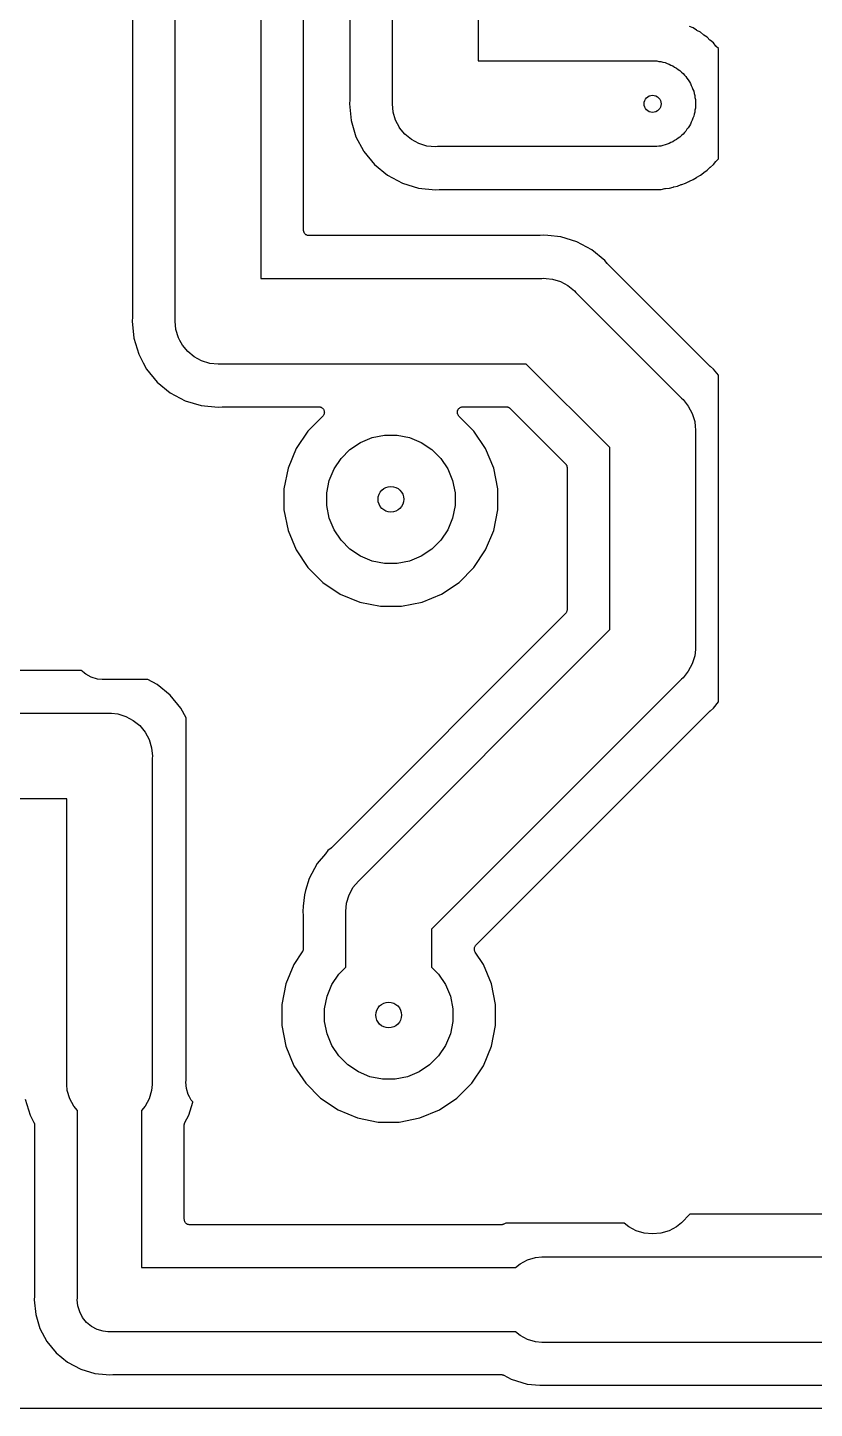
# Model space of a CAD drawing. Extents: x 74 to 216, y -130 to -38.
# Drawn here: x 92.07 to 110.46, y -129.54 to -97.28 of the extents above; entities that cross this region are included whole.
import ezdxf

# ---------------------------------------------------------------- set-up
doc = ezdxf.new("R2010")
doc.units = 0
doc.layers.add('BLACK', color=7, linetype='CONTINUOUS')

msp = doc.modelspace()

# ---------------------------------------------------------------- linework, layer by layer
at = {"layer": 'BLACK', "linetype": 'CONTINUOUS'}
for p, q in [((100.6, -99.0109), (100.6, -92.5613)), ((102.6, -92.5613), (102.6, -98.06)), ((99.6, -92.9852), (99.6, -98.9555)), ((97.52, -94.0291), (97.52, -103.14)), ((98.52, -102.013), (98.52, -94.0845)), ((95.52, -104.091), (95.52, -94.3942)), ((94.52, -94.861), (94.52, -104.036)), ((107.627, -97.2876), (107.542, -97.2522)), ((107.704, -97.339), (107.627, -97.2876)), ((107.709, -97.3415), (107.704, -97.339)), ((107.713, -97.3446), (107.709, -97.3415)), ((107.715, -97.3454), (107.713, -97.3446)), ((107.797, -97.389), (107.715, -97.3454)), ((107.868, -97.4477), (107.797, -97.389)), ((107.872, -97.4507), (107.868, -97.4477)), ((107.877, -97.4541), (107.872, -97.4507)), ((107.878, -97.4551), (107.877, -97.4541)), ((107.955, -97.5065), (107.878, -97.4551)), ((108.02, -97.5719), (107.955, -97.5065)), ((108.024, -97.5753), (108.02, -97.5719)), ((108.028, -97.5791), (108.024, -97.5753)), ((108.03, -97.5803), (108.028, -97.5791)), ((108.101, -97.6389), (108.03, -97.5803)), ((108.16, -97.7104), (108.101, -97.6389)), ((108.164, -97.7142), (108.16, -97.7104)), ((108.167, -97.7184), (108.164, -97.7142)), ((108.168, -97.7197), (108.167, -97.7184)), ((108.22, -97.7716), (108.168, -97.7197)), ((102.6, -98.06), (106.778, -98.06)), ((106.778, -98.06), (106.827, -98.0696)), ((106.827, -98.0696), (106.876, -98.0745)), ((108.22, -100.348), (108.22, -97.7716)), ((106.876, -98.0745), (106.923, -98.0888)), ((106.923, -98.0888), (106.972, -98.0984)), ((106.972, -98.0984), (107.017, -98.1173)), ((107.017, -98.1173), (107.065, -98.1317)), ((107.065, -98.1317), (107.108, -98.1549)), ((107.108, -98.1549), (107.154, -98.1738)), ((107.154, -98.1738), (107.195, -98.2012)), ((107.195, -98.2012), (107.238, -98.2245)), ((107.238, -98.2245), (107.276, -98.2558)), ((107.276, -98.2558), (107.317, -98.2832)), ((107.317, -98.2832), (107.352, -98.3182)), ((107.352, -98.3182), (107.391, -98.3495)), ((107.391, -98.3495), (107.422, -98.3876)), ((107.422, -98.3876), (107.457, -98.4225)), ((107.457, -98.4225), (107.484, -98.4636)), ((107.484, -98.4636), (107.515, -98.5017)), ((107.515, -98.5017), (107.539, -98.5453)), ((107.539, -98.5453), (107.566, -98.5863)), ((107.566, -98.5863), (107.585, -98.6319)), ((107.585, -98.6319), (107.608, -98.6755)), ((107.608, -98.6755), (107.623, -98.7227)), ((99.5994, -98.968), (99.5903, -99.06)), ((99.6, -98.9573), (99.5994, -98.9626)), ((99.5994, -98.9626), (99.5994, -98.968)), ((99.6, -98.9555), (99.6, -98.9573)), ((100.595, -99.06), (100.6, -99.0109)), ((107.623, -98.7227), (107.642, -98.7683)), ((107.642, -98.7683), (107.651, -98.8167)), ((107.651, -98.8167), (107.666, -98.864)), ((107.666, -98.864), (107.67, -98.9131)), ((107.67, -98.9131), (107.68, -98.9615)), ((107.68, -98.9615), (107.68, -99.0109)), ((107.68, -99.0109), (107.685, -99.06)), ((99.5903, -99.06), (99.6289, -99.4521)), ((100.614, -99.256), (100.595, -99.06)), ((100.672, -99.4445), (100.614, -99.256)), ((107.642, -99.3517), (107.623, -99.3973)), ((107.651, -99.3033), (107.642, -99.3517)), ((107.666, -99.256), (107.651, -99.3033)), ((107.67, -99.2069), (107.666, -99.256)), ((107.68, -99.1585), (107.67, -99.2069)), ((107.685, -99.06), (107.68, -99.1091)), ((107.68, -99.1091), (107.68, -99.1585)), ((99.6289, -99.4521), (99.7433, -99.8291)), ((100.762, -99.6143), (100.672, -99.4445)), ((100.765, -99.6183), (100.762, -99.6143)), ((100.889, -99.7705), (100.765, -99.6183)), ((107.484, -99.6564), (107.457, -99.6975)), ((107.515, -99.6183), (107.484, -99.6564)), ((107.539, -99.5747), (107.515, -99.6183)), ((107.566, -99.5337), (107.539, -99.5747)), ((107.585, -99.4881), (107.566, -99.5337)), ((107.608, -99.4445), (107.585, -99.4881)), ((107.623, -99.3973), (107.608, -99.4445)), ((99.7433, -99.8291), (99.9178, -100.156)), ((101.042, -99.8955), (100.889, -99.7705)), ((101.215, -99.9883), (101.042, -99.8955)), ((101.404, -100.046), (101.215, -99.9883)), ((107.017, -100.003), (106.972, -100.022)), ((107.065, -99.9883), (107.017, -100.003)), ((107.108, -99.9651), (107.065, -99.9883)), ((107.154, -99.9462), (107.108, -99.9651)), ((107.195, -99.9188), (107.154, -99.9462)), ((107.238, -99.8955), (107.195, -99.9188)), ((107.276, -99.8642), (107.238, -99.8955)), ((107.317, -99.8368), (107.276, -99.8642)), ((107.352, -99.8018), (107.317, -99.8368)), ((107.391, -99.7705), (107.352, -99.8018)), ((107.422, -99.7324), (107.391, -99.7705)), ((107.457, -99.6975), (107.422, -99.7324)), ((99.9178, -100.156), (99.9178, -100.156)), ((99.9178, -100.156), (99.929, -100.177)), ((99.929, -100.177), (100.179, -100.481)), ((101.6, -100.065), (101.404, -100.046)), ((101.649, -100.06), (101.6, -100.065)), ((106.778, -100.06), (101.649, -100.06)), ((106.827, -100.05), (106.778, -100.06)), ((106.876, -100.046), (106.827, -100.05)), ((106.923, -100.031), (106.876, -100.046)), ((106.972, -100.022), (106.923, -100.031)), ((100.179, -100.481), (100.483, -100.731)), ((107.878, -100.665), (107.955, -100.614)), ((107.955, -100.614), (108.02, -100.548)), ((108.02, -100.548), (108.022, -100.547)), ((108.022, -100.547), (108.026, -100.544)), ((108.026, -100.544), (108.03, -100.54)), ((108.03, -100.54), (108.101, -100.481)), ((108.101, -100.481), (108.16, -100.41)), ((108.16, -100.41), (108.161, -100.408)), ((108.161, -100.408), (108.165, -100.404)), ((108.165, -100.404), (108.168, -100.4)), ((108.168, -100.4), (108.22, -100.348)), ((100.483, -100.731), (100.831, -100.917)), ((100.831, -100.917), (101.208, -101.031)), ((107.263, -100.983), (107.349, -100.948)), ((107.349, -100.948), (107.35, -100.947)), ((107.35, -100.947), (107.356, -100.946)), ((107.356, -100.946), (107.361, -100.944)), ((107.361, -100.944), (107.449, -100.917)), ((107.449, -100.917), (107.531, -100.873)), ((107.531, -100.873), (107.532, -100.872)), ((107.532, -100.872), (107.537, -100.87)), ((107.537, -100.87), (107.542, -100.868)), ((107.542, -100.868), (107.627, -100.832)), ((107.627, -100.832), (107.704, -100.781)), ((107.704, -100.781), (107.706, -100.78)), ((107.706, -100.78), (107.711, -100.778)), ((107.711, -100.778), (107.715, -100.775)), ((107.715, -100.775), (107.797, -100.731)), ((107.797, -100.731), (107.868, -100.672)), ((107.868, -100.672), (107.869, -100.671)), ((107.869, -100.671), (107.874, -100.668)), ((107.874, -100.668), (107.878, -100.665)), ((101.208, -101.031), (101.6, -101.07)), ((101.6, -101.07), (101.692, -101.061)), ((101.692, -101.061), (101.694, -101.06)), ((101.694, -101.06), (101.699, -101.061)), ((101.699, -101.061), (101.704, -101.06)), ((101.704, -101.06), (106.877, -101.06)), ((106.877, -101.06), (106.968, -101.042)), ((106.968, -101.042), (106.969, -101.042)), ((106.969, -101.042), (106.975, -101.041)), ((106.975, -101.041), (106.98, -101.04)), ((106.98, -101.04), (107.072, -101.031)), ((107.072, -101.031), (107.161, -101.004)), ((107.161, -101.004), (107.162, -101.004)), ((107.162, -101.004), (107.168, -101.003)), ((107.168, -101.003), (107.173, -101.001)), ((107.173, -101.001), (107.263, -100.983)), ((98.5212, -102.025), (98.52, -102.013)), ((98.5222, -102.037), (98.5212, -102.025)), ((98.5224, -102.037), (98.5222, -102.037)), ((98.5224, -102.038), (98.5224, -102.037)), ((98.5259, -102.049), (98.5224, -102.038)), ((98.5292, -102.061), (98.5259, -102.049)), ((98.5295, -102.061), (98.5292, -102.061)), ((98.5296, -102.061), (98.5295, -102.061)), ((98.5352, -102.072), (98.5296, -102.061)), ((98.5407, -102.083), (98.5352, -102.072)), ((98.541, -102.083), (98.5407, -102.083)), ((98.5412, -102.083), (98.541, -102.083)), ((98.5488, -102.093), (98.5412, -102.083)), ((98.5563, -102.102), (98.5488, -102.093)), ((98.5566, -102.102), (98.5563, -102.102)), ((98.5569, -102.102), (98.5566, -102.102)), ((98.5661, -102.11), (98.5569, -102.102)), ((98.5752, -102.118), (98.5661, -102.11)), ((98.5756, -102.118), (98.5752, -102.118)), ((98.576, -102.118), (98.5756, -102.118)), ((98.5865, -102.124), (98.576, -102.118)), ((98.597, -102.13), (98.5865, -102.124)), ((98.5974, -102.13), (98.597, -102.13)), ((98.5978, -102.13), (98.5974, -102.13)), ((98.6092, -102.134), (98.5978, -102.13)), ((98.6206, -102.137), (98.6092, -102.134)), ((98.621, -102.137), (98.6206, -102.137)), ((98.6215, -102.137), (98.621, -102.137)), ((98.6333, -102.139), (98.6215, -102.137)), ((98.6452, -102.14), (98.6333, -102.139)), ((98.6461, -102.14), (98.6452, -102.14)), ((98.647, -102.14), (98.6461, -102.14)), ((98.6461, -102.14), (98.6461, -102.14)), ((98.6461, -102.14), (98.6461, -102.14)), ((104.036, -102.14), (98.647, -102.14)), ((104.041, -102.139), (104.036, -102.14)), ((104.046, -102.14), (104.041, -102.139)), ((104.048, -102.139), (104.046, -102.14)), ((104.14, -102.13), (104.048, -102.139)), ((104.232, -102.139), (104.14, -102.13)), ((104.532, -102.169), (104.232, -102.139)), ((104.232, -102.139), (104.232, -102.139)), ((104.909, -102.283), (104.532, -102.169)), ((105.257, -102.469), (104.909, -102.283)), ((105.561, -102.719), (105.257, -102.469)), ((105.62, -102.79), (105.561, -102.719)), ((105.624, -102.794), (105.62, -102.79)), ((105.627, -102.798), (105.624, -102.794)), ((105.628, -102.8), (105.627, -102.798)), ((108.02, -105.192), (105.628, -102.8)), ((97.52, -103.14), (104.091, -103.14)), ((104.091, -103.14), (104.14, -103.135)), ((104.14, -103.135), (104.189, -103.14)), ((104.189, -103.14), (104.336, -103.154)), ((104.336, -103.154), (104.525, -103.212)), ((104.525, -103.212), (104.698, -103.305)), ((104.698, -103.305), (104.851, -103.429)), ((104.851, -103.429), (104.882, -103.468)), ((104.882, -103.468), (107.352, -105.938)), ((94.5194, -104.048), (94.5103, -104.14)), ((94.5103, -104.14), (94.5489, -104.532)), ((94.52, -104.037), (94.5194, -104.043)), ((94.5194, -104.043), (94.5194, -104.048)), ((94.52, -104.036), (94.52, -104.037)), ((95.5152, -104.14), (95.52, -104.091)), ((95.5345, -104.336), (95.5152, -104.14)), ((95.5917, -104.525), (95.5345, -104.336)), ((94.5489, -104.532), (94.6633, -104.909)), ((95.6278, -104.592), (95.5917, -104.525)), ((95.6845, -104.698), (95.6278, -104.592)), ((95.8095, -104.851), (95.6845, -104.698)), ((94.6633, -104.909), (94.7701, -105.109)), ((94.7701, -105.109), (94.849, -105.257)), ((95.9617, -104.975), (95.8095, -104.851)), ((96.1355, -105.068), (95.9617, -104.975)), ((96.324, -105.126), (96.1355, -105.068)), ((96.52, -105.145), (96.324, -105.126)), ((96.5691, -105.14), (96.52, -105.145)), ((103.726, -105.14), (96.5691, -105.14)), ((105.68, -107.094), (103.726, -105.14)), ((94.849, -105.257), (95.0989, -105.561)), ((108.024, -105.195), (108.02, -105.192)), ((108.028, -105.199), (108.024, -105.195)), ((108.03, -105.2), (108.028, -105.199)), ((108.101, -105.259), (108.03, -105.2)), ((108.22, -105.404), (108.101, -105.259)), ((108.22, -113.036), (108.22, -105.404)), ((95.0989, -105.561), (95.4035, -105.811)), ((95.4035, -105.811), (95.7509, -105.997)), ((95.7509, -105.997), (96.1279, -106.111)), ((96.1279, -106.111), (96.52, -106.15)), ((107.352, -105.938), (107.391, -105.969)), ((107.391, -105.969), (107.515, -106.122)), ((107.515, -106.122), (107.608, -106.295)), ((96.52, -106.15), (96.612, -106.141)), ((96.612, -106.141), (96.6138, -106.14)), ((96.6138, -106.14), (96.6192, -106.141)), ((96.6192, -106.141), (96.6245, -106.14)), ((96.6245, -106.14), (98.8779, -106.14)), ((98.9677, -106.357), (98.6181, -106.706)), ((98.8779, -106.14), (98.8792, -106.14)), ((98.8792, -106.14), (98.8792, -106.14)), ((98.8792, -106.14), (98.8792, -106.14)), ((98.8792, -106.14), (98.8796, -106.14)), ((98.8796, -106.14), (98.8918, -106.141)), ((98.8918, -106.141), (98.9038, -106.143)), ((98.9038, -106.143), (98.904, -106.143)), ((98.904, -106.143), (98.9043, -106.143)), ((98.9043, -106.143), (98.9159, -106.146)), ((98.9159, -106.146), (98.9275, -106.15)), ((98.9275, -106.15), (98.9277, -106.15)), ((98.9277, -106.15), (98.9279, -106.15)), ((98.9279, -106.15), (98.9385, -106.156)), ((98.9385, -106.156), (98.9492, -106.162)), ((98.9492, -106.162), (98.9494, -106.162)), ((98.9494, -106.162), (98.9496, -106.162)), ((98.9496, -106.162), (98.9589, -106.17)), ((98.9589, -106.17), (98.9683, -106.178)), ((98.9754, -106.347), (98.9677, -106.357)), ((98.9683, -106.178), (98.9684, -106.178)), ((98.9684, -106.178), (98.9686, -106.178)), ((98.9686, -106.178), (98.9762, -106.188)), ((98.9831, -106.338), (98.9754, -106.347)), ((98.9762, -106.188), (98.9839, -106.197)), ((98.9833, -106.338), (98.9831, -106.338)), ((98.9834, -106.338), (98.9833, -106.338)), ((98.9891, -106.327), (98.9834, -106.338)), ((98.9839, -106.197), (98.984, -106.197)), ((98.984, -106.197), (98.9841, -106.197)), ((98.9841, -106.197), (98.9897, -106.208)), ((98.9949, -106.316), (98.9891, -106.327)), ((98.9897, -106.208), (98.9954, -106.219)), ((98.995, -106.316), (98.9949, -106.316)), ((98.9951, -106.316), (98.995, -106.316)), ((98.9987, -106.304), (98.9951, -106.316)), ((98.9954, -106.219), (98.9955, -106.219)), ((98.9955, -106.219), (98.9956, -106.219)), ((98.9956, -106.219), (98.999, -106.231)), ((99.0023, -106.293), (98.9987, -106.304)), ((98.999, -106.231), (99.0025, -106.243)), ((99.0024, -106.292), (99.0023, -106.292)), ((99.0023, -106.292), (99.0023, -106.293)), ((99.0036, -106.28), (99.0024, -106.292)), ((99.0025, -106.243), (99.0025, -106.243)), ((99.0025, -106.243), (99.0026, -106.243)), ((99.0026, -106.243), (99.0037, -106.255)), ((99.0049, -106.268), (99.0036, -106.28)), ((99.0037, -106.255), (99.0049, -106.267)), ((99.0049, -106.267), (99.0048, -106.268)), ((99.0048, -106.268), (99.0049, -106.268)), ((102.115, -106.266), (102.116, -106.254)), ((102.116, -106.278), (102.115, -106.266)), ((102.115, -106.266), (102.115, -106.266)), ((102.115, -106.266), (102.115, -106.266)), ((102.116, -106.254), (102.118, -106.241)), ((102.117, -106.29), (102.116, -106.278)), ((102.117, -106.291), (102.117, -106.29)), ((102.121, -106.302), (102.117, -106.291)), ((102.117, -106.291), (102.117, -106.291)), ((102.118, -106.241), (102.121, -106.229)), ((102.118, -106.241), (102.118, -106.241)), ((102.118, -106.241), (102.118, -106.241)), ((102.121, -106.229), (102.125, -106.218)), ((102.124, -106.314), (102.121, -106.302)), ((102.124, -106.315), (102.124, -106.314)), ((102.124, -106.314), (102.124, -106.314)), ((102.13, -106.325), (102.124, -106.315)), ((102.125, -106.217), (102.131, -106.207)), ((102.125, -106.218), (102.125, -106.217)), ((102.125, -106.218), (102.125, -106.218)), ((102.136, -106.336), (102.13, -106.325)), ((102.131, -106.207), (102.137, -106.196)), ((102.136, -106.337), (102.136, -106.336)), ((102.136, -106.336), (102.136, -106.336)), ((102.143, -106.346), (102.136, -106.337)), ((102.137, -106.196), (102.145, -106.186)), ((102.137, -106.196), (102.137, -106.196)), ((102.137, -106.196), (102.137, -106.196)), ((102.151, -106.356), (102.143, -106.346)), ((102.145, -106.186), (102.153, -106.177)), ((102.152, -106.357), (102.151, -106.356)), ((102.151, -106.356), (102.151, -106.356)), ((102.151, -106.356), (102.151, -106.356)), ((102.151, -106.356), (102.151, -106.356)), ((102.502, -106.706), (102.152, -106.357)), ((102.153, -106.177), (102.162, -106.169)), ((102.153, -106.177), (102.153, -106.177)), ((102.153, -106.177), (102.153, -106.177)), ((102.162, -106.169), (102.172, -106.161)), ((102.172, -106.161), (102.183, -106.155)), ((102.172, -106.161), (102.172, -106.161)), ((102.172, -106.161), (102.172, -106.161)), ((102.183, -106.155), (102.194, -106.15)), ((102.194, -106.149), (102.206, -106.146)), ((102.194, -106.15), (102.194, -106.149)), ((102.194, -106.15), (102.194, -106.15)), ((102.206, -106.146), (102.217, -106.142)), ((102.217, -106.142), (102.218, -106.142)), ((102.218, -106.142), (102.23, -106.141)), ((102.218, -106.142), (102.218, -106.142)), ((102.23, -106.141), (102.242, -106.14)), ((102.242, -106.14), (103.259, -106.14)), ((103.259, -106.14), (103.259, -106.14)), ((103.259, -106.14), (103.259, -106.14)), ((103.259, -106.14), (103.259, -106.14)), ((103.259, -106.14), (103.261, -106.14)), ((103.261, -106.14), (103.272, -106.141)), ((103.272, -106.141), (103.284, -106.143)), ((103.284, -106.143), (103.285, -106.143)), ((103.285, -106.143), (103.285, -106.143)), ((103.285, -106.143), (103.297, -106.146)), ((103.297, -106.146), (103.308, -106.15)), ((103.308, -106.15), (103.308, -106.15)), ((103.308, -106.15), (103.309, -106.15)), ((103.309, -106.15), (103.319, -106.156)), ((103.319, -106.156), (103.33, -106.161)), ((103.33, -106.161), (103.33, -106.162)), ((103.33, -106.162), (103.331, -106.162)), ((103.331, -106.162), (103.34, -106.17)), ((103.34, -106.17), (103.349, -106.177)), ((103.349, -106.177), (104.643, -107.471)), ((107.608, -106.295), (107.666, -106.484)), ((98.6181, -106.706), (98.3445, -107.116)), ((102.775, -107.116), (102.502, -106.706)), ((107.666, -106.484), (107.677, -106.598)), ((107.677, -106.598), (107.685, -106.68)), ((107.685, -106.68), (107.68, -106.729)), ((107.68, -106.729), (107.68, -111.711)), ((99.6038, -107.135), (99.8495, -106.971)), ((99.8495, -106.971), (100.122, -106.858)), ((100.122, -106.858), (100.412, -106.8)), ((100.412, -106.8), (100.708, -106.8)), ((100.708, -106.8), (100.998, -106.858)), ((100.998, -106.858), (101.271, -106.971)), ((101.271, -106.971), (101.516, -107.135)), ((105.68, -111.346), (105.68, -107.094)), ((98.3445, -107.116), (98.1561, -107.571)), ((99.2307, -107.589), (99.3949, -107.344)), ((99.3949, -107.344), (99.6038, -107.135)), ((101.516, -107.135), (101.725, -107.344)), ((101.725, -107.344), (101.889, -107.589)), ((102.964, -107.571), (102.775, -107.116)), ((98.1561, -107.571), (98.06, -108.054)), ((99.1176, -107.862), (99.2307, -107.589)), ((101.889, -107.589), (102.002, -107.862)), ((103.06, -108.054), (102.964, -107.571)), ((104.643, -107.471), (104.643, -107.472)), ((104.643, -107.472), (104.643, -107.472)), ((104.643, -107.472), (104.643, -107.472)), ((104.643, -107.472), (104.644, -107.472)), ((104.644, -107.472), (104.651, -107.482)), ((104.651, -107.482), (104.659, -107.491)), ((104.659, -107.491), (104.659, -107.491)), ((104.659, -107.491), (104.66, -107.492)), ((104.66, -107.492), (104.665, -107.502)), ((104.665, -107.502), (104.67, -107.513)), ((104.67, -107.513), (104.671, -107.513)), ((104.671, -107.513), (104.671, -107.514)), ((104.671, -107.514), (104.674, -107.525)), ((104.674, -107.525), (104.678, -107.536)), ((104.678, -107.536), (104.678, -107.537)), ((104.678, -107.537), (104.678, -107.538)), ((104.678, -107.538), (104.679, -107.549)), ((104.679, -107.549), (104.68, -107.561)), ((104.68, -107.561), (104.68, -110.879)), ((98.06, -108.054), (98.06, -108.546)), ((99.06, -108.152), (99.1176, -107.862)), ((102.002, -107.862), (102.06, -108.152)), ((103.06, -108.546), (103.06, -108.054)), ((99.06, -108.448), (99.06, -108.152)), ((102.06, -108.152), (102.06, -108.448)), ((98.06, -108.546), (98.1561, -109.029)), ((99.1176, -108.738), (99.06, -108.448)), ((102.06, -108.448), (102.002, -108.738)), ((102.964, -109.029), (103.06, -108.546)), ((98.1561, -109.029), (98.3445, -109.484)), ((99.2307, -109.011), (99.1176, -108.738)), ((99.3949, -109.256), (99.2307, -109.011)), ((101.889, -109.011), (101.725, -109.256)), ((102.002, -108.738), (101.889, -109.011)), ((102.775, -109.484), (102.964, -109.029)), ((99.6038, -109.465), (99.3949, -109.256)), ((101.725, -109.256), (101.516, -109.465)), ((98.3445, -109.484), (98.6181, -109.894)), ((99.8495, -109.629), (99.6038, -109.465)), ((100.122, -109.742), (99.8495, -109.629)), ((101.271, -109.629), (100.998, -109.742)), ((101.516, -109.465), (101.271, -109.629)), ((102.502, -109.894), (102.775, -109.484)), ((98.6181, -109.894), (98.9663, -110.242)), ((100.412, -109.8), (100.122, -109.742)), ((100.708, -109.8), (100.412, -109.8)), ((100.998, -109.742), (100.708, -109.8)), ((102.154, -110.242), (102.502, -109.894)), ((98.9663, -110.242), (99.3758, -110.515)), ((101.744, -110.515), (102.154, -110.242)), ((99.3758, -110.515), (99.8308, -110.704)), ((101.289, -110.704), (101.744, -110.515)), ((104.643, -110.969), (99.1697, -116.442)), ((99.8308, -110.704), (100.314, -110.8)), ((100.314, -110.8), (100.806, -110.8)), ((100.806, -110.8), (101.289, -110.704)), ((104.65, -110.96), (104.643, -110.969)), ((104.658, -110.951), (104.65, -110.96)), ((104.659, -110.95), (104.658, -110.95)), ((104.658, -110.95), (104.658, -110.951)), ((104.664, -110.939), (104.659, -110.95)), ((104.67, -110.929), (104.664, -110.939)), ((104.674, -110.917), (104.67, -110.928)), ((104.67, -110.928), (104.67, -110.928)), ((104.67, -110.928), (104.67, -110.929)), ((104.677, -110.905), (104.674, -110.917)), ((104.679, -110.892), (104.677, -110.904)), ((104.677, -110.904), (104.677, -110.905)), ((104.677, -110.905), (104.677, -110.905)), ((104.68, -110.881), (104.679, -110.892)), ((104.68, -110.879), (104.68, -110.879)), ((104.68, -110.879), (104.68, -110.879)), ((104.68, -110.879), (104.68, -110.879)), ((104.68, -110.879), (104.68, -110.881)), ((99.8376, -117.188), (105.68, -111.346)), ((107.68, -111.809), (107.666, -111.956)), ((107.68, -111.711), (107.685, -111.76)), ((107.685, -111.76), (107.68, -111.809)), ((107.68, -111.809), (107.68, -111.809)), ((107.608, -112.145), (107.515, -112.318)), ((107.666, -111.956), (107.608, -112.145)), ((93.3199, -112.3), (87.9052, -112.3)), ((93.3399, -112.316), (93.3199, -112.3)), ((93.3985, -112.364), (93.3399, -112.316)), ((93.3399, -112.316), (93.3399, -112.316)), ((93.4255, -112.387), (93.3985, -112.364)), ((93.5558, -112.456), (93.4255, -112.387)), ((93.6972, -112.499), (93.5558, -112.456)), ((93.8073, -112.51), (93.6972, -112.499)), ((93.8442, -112.514), (93.8073, -112.51)), ((93.8073, -112.51), (93.8073, -112.51)), ((93.881, -112.51), (93.8442, -112.514)), ((94.8739, -112.51), (93.881, -112.51)), ((95.0965, -112.629), (94.8739, -112.51)), ((107.352, -112.502), (101.51, -118.344)), ((107.391, -112.471), (107.352, -112.502)), ((107.515, -112.318), (107.391, -112.471)), ((95.4011, -112.879), (95.0965, -112.629)), ((95.651, -113.183), (95.4011, -112.879)), ((95.77, -113.406), (95.651, -113.183)), ((108.03, -113.24), (108.101, -113.181)), ((108.101, -113.181), (108.22, -113.036)), ((87.4813, -113.3), (93.9309, -113.3)), ((93.9309, -113.3), (93.98, -113.295)), ((93.98, -113.295), (94.0291, -113.3)), ((94.0291, -113.3), (94.176, -113.314)), ((94.176, -113.314), (94.3645, -113.372)), ((94.3645, -113.372), (94.5383, -113.465)), ((94.5383, -113.465), (94.6905, -113.589)), ((95.77, -121.883), (95.77, -113.406)), ((102.55, -118.719), (108.02, -113.248)), ((108.02, -113.248), (108.022, -113.247)), ((108.022, -113.247), (108.026, -113.244)), ((108.026, -113.244), (108.03, -113.24)), ((94.6905, -113.589), (94.8155, -113.742)), ((94.8155, -113.742), (94.9083, -113.915)), ((94.9083, -113.915), (94.9655, -114.104)), ((94.9655, -114.104), (94.9848, -114.3)), ((94.9848, -114.3), (94.98, -114.349)), ((94.98, -114.349), (94.98, -121.969)), ((92.98, -115.3), (87.4813, -115.3)), ((92.98, -121.969), (92.98, -115.3)), ((99.1604, -116.45), (99.0889, -116.509)), ((99.1642, -116.446), (99.1604, -116.45)), ((99.1684, -116.443), (99.1642, -116.446)), ((99.1697, -116.442), (99.1684, -116.443)), ((99.0303, -116.58), (98.839, -116.813)), ((99.0889, -116.509), (99.0303, -116.58)), ((98.839, -116.813), (98.6533, -117.161)), ((98.6533, -117.161), (98.5676, -117.443)), ((99.6311, -117.453), (99.6745, -117.372)), ((99.6745, -117.372), (99.7995, -117.219)), ((99.7995, -117.219), (99.8376, -117.188)), ((98.5389, -117.538), (98.5126, -117.805)), ((98.5676, -117.443), (98.5389, -117.538)), ((99.5052, -117.93), (99.5245, -117.734)), ((99.5245, -117.734), (99.5817, -117.545)), ((99.5817, -117.545), (99.6311, -117.453)), ((98.5126, -117.805), (98.5003, -117.93)), ((98.5003, -117.93), (98.5094, -118.022)), ((98.5094, -118.022), (98.5095, -118.024)), ((98.5095, -118.024), (98.5095, -118.029)), ((98.5095, -118.029), (98.51, -118.034)), ((98.51, -118.034), (98.51, -118.805)), ((99.51, -117.979), (99.5052, -117.93)), ((99.51, -119.229), (99.51, -117.979)), ((101.51, -118.344), (101.51, -119.229)), ((98.4886, -118.875), (98.2945, -119.166)), ((98.4941, -118.865), (98.4886, -118.875)), ((98.4997, -118.855), (98.4941, -118.865)), ((98.4999, -118.854), (98.4997, -118.855)), ((98.5003, -118.854), (98.4999, -118.854)), ((98.5037, -118.842), (98.5003, -118.854)), ((98.5072, -118.831), (98.5037, -118.842)), ((98.5073, -118.83), (98.5072, -118.831)), ((98.5075, -118.83), (98.5073, -118.83)), ((98.5087, -118.818), (98.5075, -118.83)), ((98.51, -118.807), (98.5087, -118.818)), ((98.51, -118.805), (98.51, -118.805)), ((98.51, -118.805), (98.51, -118.805)), ((98.51, -118.805), (98.51, -118.805)), ((98.51, -118.805), (98.51, -118.807)), ((102.514, -118.82), (102.512, -118.808)), ((102.512, -118.808), (102.513, -118.808)), ((102.513, -118.807), (102.514, -118.795)), ((102.513, -118.808), (102.513, -118.807)), ((102.514, -118.795), (102.515, -118.783)), ((102.515, -118.832), (102.514, -118.82)), ((102.515, -118.782), (102.519, -118.771)), ((102.515, -118.783), (102.515, -118.782)), ((102.515, -118.783), (102.515, -118.783)), ((102.515, -118.833), (102.515, -118.832)), ((102.515, -118.832), (102.515, -118.832)), ((102.518, -118.844), (102.515, -118.833)), ((102.522, -118.856), (102.518, -118.844)), ((102.519, -118.771), (102.522, -118.76)), ((102.522, -118.76), (102.522, -118.759)), ((102.522, -118.759), (102.523, -118.759)), ((102.522, -118.857), (102.522, -118.856)), ((102.522, -118.856), (102.522, -118.856)), ((102.527, -118.867), (102.522, -118.857)), ((102.523, -118.759), (102.528, -118.748)), ((102.533, -118.878), (102.527, -118.867)), ((102.528, -118.748), (102.534, -118.738)), ((102.534, -118.879), (102.533, -118.878)), ((102.533, -118.878), (102.533, -118.878)), ((102.533, -118.878), (102.533, -118.878)), ((102.533, -118.878), (102.533, -118.878)), ((102.534, -118.738), (102.535, -118.737)), ((102.534, -118.738), (102.534, -118.738)), ((102.725, -119.166), (102.534, -118.879)), ((102.535, -118.737), (102.542, -118.728)), ((102.542, -118.728), (102.55, -118.719)), ((98.2945, -119.166), (98.1061, -119.621)), ((99.3449, -119.394), (99.51, -119.229)), ((101.51, -119.229), (101.675, -119.394)), ((102.914, -119.621), (102.725, -119.166)), ((98.1061, -119.621), (98.01, -120.104)), ((99.0676, -119.912), (99.1807, -119.639)), ((99.1807, -119.639), (99.3449, -119.394)), ((101.675, -119.394), (101.839, -119.639)), ((101.839, -119.639), (101.952, -119.912)), ((103.01, -120.104), (102.914, -119.621)), ((99.01, -120.202), (99.0676, -119.912)), ((101.952, -119.912), (102.01, -120.202)), ((98.01, -120.104), (98.01, -120.596)), ((99.01, -120.498), (99.01, -120.202)), ((102.01, -120.202), (102.01, -120.498)), ((103.01, -120.596), (103.01, -120.104)), ((98.01, -120.596), (98.1061, -121.079)), ((99.0676, -120.788), (99.01, -120.498)), ((102.01, -120.498), (101.952, -120.788)), ((102.914, -121.079), (103.01, -120.596)), ((99.1807, -121.061), (99.0676, -120.788)), ((101.952, -120.788), (101.839, -121.061)), ((98.1061, -121.079), (98.2945, -121.534)), ((99.3449, -121.306), (99.1807, -121.061)), ((101.839, -121.061), (101.675, -121.306)), ((102.725, -121.534), (102.914, -121.079)), ((98.2945, -121.534), (98.5681, -121.944)), ((99.5538, -121.515), (99.3449, -121.306)), ((99.7995, -121.679), (99.5538, -121.515)), ((101.466, -121.515), (101.221, -121.679)), ((101.675, -121.306), (101.466, -121.515)), ((102.452, -121.944), (102.725, -121.534)), ((95.7664, -121.92), (95.77, -121.883)), ((95.7809, -122.067), (95.7664, -121.92)), ((100.072, -121.792), (99.7995, -121.679)), ((100.362, -121.85), (100.072, -121.792)), ((100.658, -121.85), (100.362, -121.85)), ((100.948, -121.792), (100.658, -121.85)), ((101.221, -121.679), (100.948, -121.792)), ((92.9945, -122.116), (92.98, -121.969)), ((93.0517, -122.305), (92.9945, -122.116)), ((94.9655, -122.116), (94.9083, -122.305)), ((94.98, -121.969), (94.9655, -122.116)), ((95.8237, -122.208), (95.7809, -122.067)), ((95.8532, -122.264), (95.8237, -122.208)), ((95.8934, -122.339), (95.8532, -122.264)), ((98.5681, -121.944), (98.9163, -122.292)), ((102.104, -122.292), (102.452, -121.944)), ((92.0089, -122.312), (92.1233, -122.689)), ((93.1445, -122.478), (93.0517, -122.305)), ((93.23, -122.582), (93.1445, -122.478)), ((93.23, -126.963), (93.23, -122.582)), ((94.8155, -122.478), (94.73, -122.582)), ((94.73, -122.582), (94.73, -126.25)), ((94.9083, -122.305), (94.8155, -122.478)), ((95.8367, -122.689), (95.9296, -122.383)), ((95.927, -122.38), (95.8934, -122.339)), ((95.9296, -122.383), (95.927, -122.38)), ((98.9163, -122.292), (99.3258, -122.565)), ((99.3258, -122.565), (99.7808, -122.754)), ((101.239, -122.754), (101.694, -122.565)), ((101.694, -122.565), (102.104, -122.292)), ((92.1233, -122.689), (92.215, -122.861)), ((92.215, -122.861), (92.2158, -122.862)), ((92.2158, -122.862), (92.2179, -122.867)), ((92.2179, -122.867), (92.2204, -122.872)), ((92.2204, -122.872), (92.2224, -122.879)), ((92.2224, -122.879), (92.225, -122.885)), ((92.225, -122.885), (92.226, -122.891)), ((92.226, -122.891), (92.2276, -122.896)), ((92.2276, -122.896), (92.2283, -122.903)), ((92.2283, -122.903), (92.2295, -122.91)), ((92.2295, -122.91), (92.2295, -122.915)), ((95.7306, -122.908), (95.732, -122.901)), ((95.7306, -122.913), (95.7306, -122.908)), ((95.732, -122.901), (95.7328, -122.894)), ((95.7328, -122.894), (95.7344, -122.889)), ((95.7344, -122.889), (95.7355, -122.884)), ((95.7355, -122.884), (95.7382, -122.877)), ((95.7382, -122.877), (95.7403, -122.87)), ((95.7403, -122.87), (95.7429, -122.866)), ((95.7429, -122.866), (95.745, -122.861)), ((95.745, -122.861), (95.8367, -122.689)), ((99.7808, -122.754), (100.264, -122.85)), ((100.264, -122.85), (100.756, -122.85)), ((100.756, -122.85), (101.239, -122.754)), ((92.2295, -122.915), (92.23, -122.921)), ((92.23, -122.921), (92.23, -126.908)), ((95.73, -122.919), (95.7306, -122.913)), ((95.73, -122.921), (95.73, -122.919)), ((95.73, -125.123), (95.73, -122.921)), ((95.7312, -125.135), (95.73, -125.123)), ((95.7322, -125.147), (95.7312, -125.135)), ((95.7324, -125.147), (95.7322, -125.147)), ((95.7324, -125.148), (95.7324, -125.147)), ((95.7359, -125.159), (95.7324, -125.148)), ((95.7392, -125.171), (95.7359, -125.159)), ((107.554, -125), (107.352, -125.202)), ((169.306, -125), (107.554, -125)), ((95.7395, -125.171), (95.7392, -125.171)), ((95.7396, -125.171), (95.7395, -125.171)), ((95.7452, -125.182), (95.7396, -125.171)), ((95.7507, -125.193), (95.7452, -125.182)), ((95.751, -125.193), (95.7507, -125.193)), ((95.7512, -125.193), (95.751, -125.193)), ((95.7588, -125.203), (95.7512, -125.193)), ((95.7663, -125.212), (95.7588, -125.203)), ((95.7666, -125.212), (95.7663, -125.212)), ((95.7669, -125.212), (95.7666, -125.212)), ((95.7761, -125.22), (95.7669, -125.212)), ((95.7852, -125.228), (95.7761, -125.22)), ((95.7856, -125.228), (95.7852, -125.228)), ((95.786, -125.228), (95.7856, -125.228)), ((95.7965, -125.234), (95.786, -125.228)), ((95.807, -125.24), (95.7965, -125.234)), ((95.8074, -125.24), (95.807, -125.24)), ((95.8078, -125.24), (95.8074, -125.24)), ((95.8192, -125.244), (95.8078, -125.24)), ((95.8306, -125.247), (95.8192, -125.244)), ((95.831, -125.247), (95.8306, -125.247)), ((95.8315, -125.247), (95.831, -125.247)), ((95.8433, -125.249), (95.8315, -125.247)), ((95.8552, -125.25), (95.8433, -125.249)), ((95.8561, -125.25), (95.8552, -125.25)), ((95.857, -125.25), (95.8561, -125.25)), ((95.8561, -125.25), (95.8561, -125.25)), ((95.8561, -125.25), (95.8561, -125.25)), ((103.139, -125.25), (95.857, -125.25)), ((103.145, -125.249), (103.139, -125.25)), ((103.15, -125.25), (103.145, -125.249)), ((103.157, -125.248), (103.15, -125.25)), ((103.164, -125.248), (103.157, -125.248)), ((103.169, -125.246), (103.164, -125.248)), ((103.175, -125.245), (103.169, -125.246)), ((103.181, -125.242), (103.175, -125.245)), ((103.188, -125.24), (103.181, -125.242)), ((103.193, -125.238), (103.188, -125.24)), ((103.198, -125.236), (103.193, -125.238)), ((103.199, -125.235), (103.198, -125.236)), ((103.246, -125.21), (103.199, -125.235)), ((106.018, -125.21), (103.246, -125.21)), ((106.122, -125.295), (106.018, -125.21)), ((106.295, -125.388), (106.122, -125.295)), ((106.484, -125.446), (106.295, -125.388)), ((106.68, -125.465), (106.484, -125.446)), ((106.876, -125.446), (106.68, -125.465)), ((107.065, -125.388), (106.876, -125.446)), ((107.238, -125.295), (107.065, -125.388)), ((107.352, -125.202), (107.238, -125.295)), ((103.582, -126.165), (103.755, -126.072)), ((103.755, -126.072), (103.944, -126.014)), ((103.944, -126.014), (104.091, -126)), ((104.091, -126), (180.886, -126)), ((94.73, -126.25), (103.478, -126.25)), ((103.478, -126.25), (103.582, -126.165)), ((92.2294, -126.92), (92.2215, -127)), ((92.2215, -127), (92.2553, -127.343)), ((92.23, -126.91), (92.2294, -126.915)), ((92.2294, -126.915), (92.2294, -126.92)), ((92.23, -126.908), (92.23, -126.91)), ((93.2264, -127), (93.23, -126.963)), ((93.2409, -127.147), (93.2264, -127)), ((92.2553, -127.343), (92.3554, -127.673)), ((93.2837, -127.288), (93.2409, -127.147)), ((93.3534, -127.419), (93.2837, -127.288)), ((93.4471, -127.533), (93.3534, -127.419)), ((92.3554, -127.673), (92.5179, -127.977)), ((93.5613, -127.627), (93.4471, -127.533)), ((93.6916, -127.696), (93.5613, -127.627)), ((93.833, -127.739), (93.6916, -127.696)), ((93.9432, -127.75), (93.833, -127.739)), ((92.5179, -127.977), (92.7366, -128.243)), ((93.98, -127.754), (93.9432, -127.75)), ((94.0168, -127.75), (93.98, -127.754)), ((103.478, -127.75), (94.0168, -127.75)), ((103.582, -127.835), (103.478, -127.75)), ((103.755, -127.928), (103.582, -127.835)), ((103.944, -127.986), (103.755, -127.928)), ((104.091, -128), (103.944, -127.986)), ((181.251, -128), (104.091, -128)), ((92.7366, -128.243), (93.003, -128.462)), ((93.003, -128.462), (93.3071, -128.625)), ((93.3071, -128.625), (93.6369, -128.725)), ((93.6369, -128.725), (93.9002, -128.751)), ((93.9002, -128.751), (93.98, -128.758)), ((93.98, -128.758), (94.0598, -128.751)), ((94.0598, -128.751), (94.0615, -128.75)), ((94.0615, -128.75), (94.0669, -128.751)), ((94.0669, -128.751), (94.0722, -128.75)), ((94.0722, -128.75), (103.139, -128.75)), ((103.139, -128.75), (103.141, -128.75)), ((103.141, -128.75), (103.147, -128.751)), ((103.147, -128.751), (103.152, -128.751)), ((103.152, -128.751), (103.159, -128.752)), ((103.159, -128.752), (103.166, -128.753)), ((103.166, -128.753), (103.171, -128.754)), ((103.171, -128.754), (103.176, -128.756)), ((103.176, -128.756), (103.183, -128.758)), ((103.183, -128.758), (103.19, -128.76)), ((103.19, -128.76), (103.194, -128.763)), ((103.194, -128.763), (103.199, -128.765)), ((103.199, -128.765), (103.371, -128.857)), ((103.371, -128.857), (103.748, -128.971)), ((103.748, -128.971), (104.042, -129)), ((104.042, -129), (181.196, -129)), ((215.773, -129.54), (73.787, -129.54))]:
    msp.add_line(p, q, dxfattribs=at)
at = {"layer": 'BLACK'}
for centre, radius in [((106.68, -99.06), 0.2), ((100.56, -108.3), 0.3), ((100.51, -120.35), 0.3)]:
    msp.add_circle(centre, radius, dxfattribs=at)

doc.saveas('drawing.dxf')
